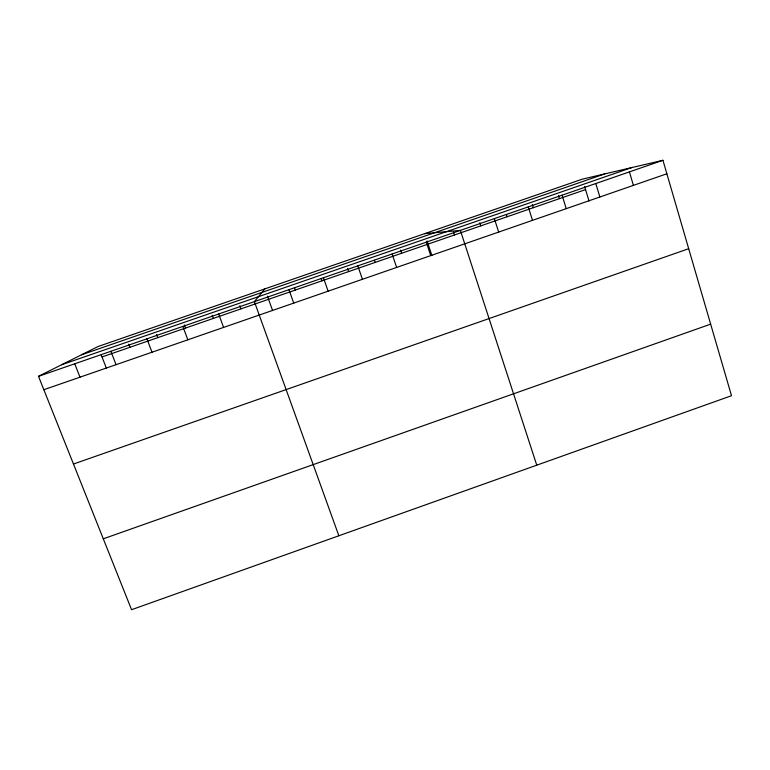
<?xml version="1.0" encoding="UTF-8"?>
<svg xmlns="http://www.w3.org/2000/svg" width="770" height="770" viewBox="0 0 770 770"><rect width="100%" height="100%" fill="white"/><g stroke="black" fill="none" stroke-linecap="round" stroke-linejoin="round"><path stroke-width="1.16" d="M264.832 288.885L254.389 301.638L338.858 535.766M38.5 376.328L97.983 346.548L582.389 179.141L662.941 160.295L731.5 395.713L131.564 609.705L38.5 376.328L662.941 160.295M103.295 538.808L710.662 324.141M73.468 464.031L688.688 248.7M81.582 354.768L604.691 173.924M61.648 364.739L631.698 167.6M102.015 356.953L585.575 189.603M43.832 389.716L666.868 173.779M424.645 233.656L460.373 230.374L536.757 465.176M74.748 363.796L79.993 377.175M101.207 354.874L106.337 368.089M110.88 351.293L116.049 364.682M128.734 344.171L129.928 347.289M146.916 338.819L151.998 352.227M156.608 334.526L157.783 337.645M184.405 324.911L185.57 328.03M182.846 326.393L187.851 339.801M212.154 315.315L213.3 318.433M218.67 313.996L223.589 327.414M239.836 305.738L240.962 308.857M267.45 296.181L272.57 310.474M288.962 289.674L293.726 303.101M294.564 287.97L295.305 290.059M323.439 277.749L328.116 291.185M321.244 278.74L321.976 280.829M347.511 268.48L348.589 271.618M357.809 265.862L362.42 279.298M374.441 260.337L375.154 262.426M400.602 250.115L401.651 253.253M392.094 253.994L396.627 267.44M427.061 240.962L431.874 255.505M426.282 242.165L430.738 255.621M453.463 231.837L454.483 234.966M479.806 222.722L480.817 225.851M494.369 218.613L498.671 232.068M506.429 214.676L507.084 216.765M528.268 206.88L532.494 220.345M532.32 204.551L533.302 207.688M562.081 195.185L566.229 208.66M558.5 195.493L559.463 198.631M584.613 186.465L589.05 201.028M595.788 183.52L599.869 196.995M629.408 171.893L633.412 185.368"/></g></svg>
